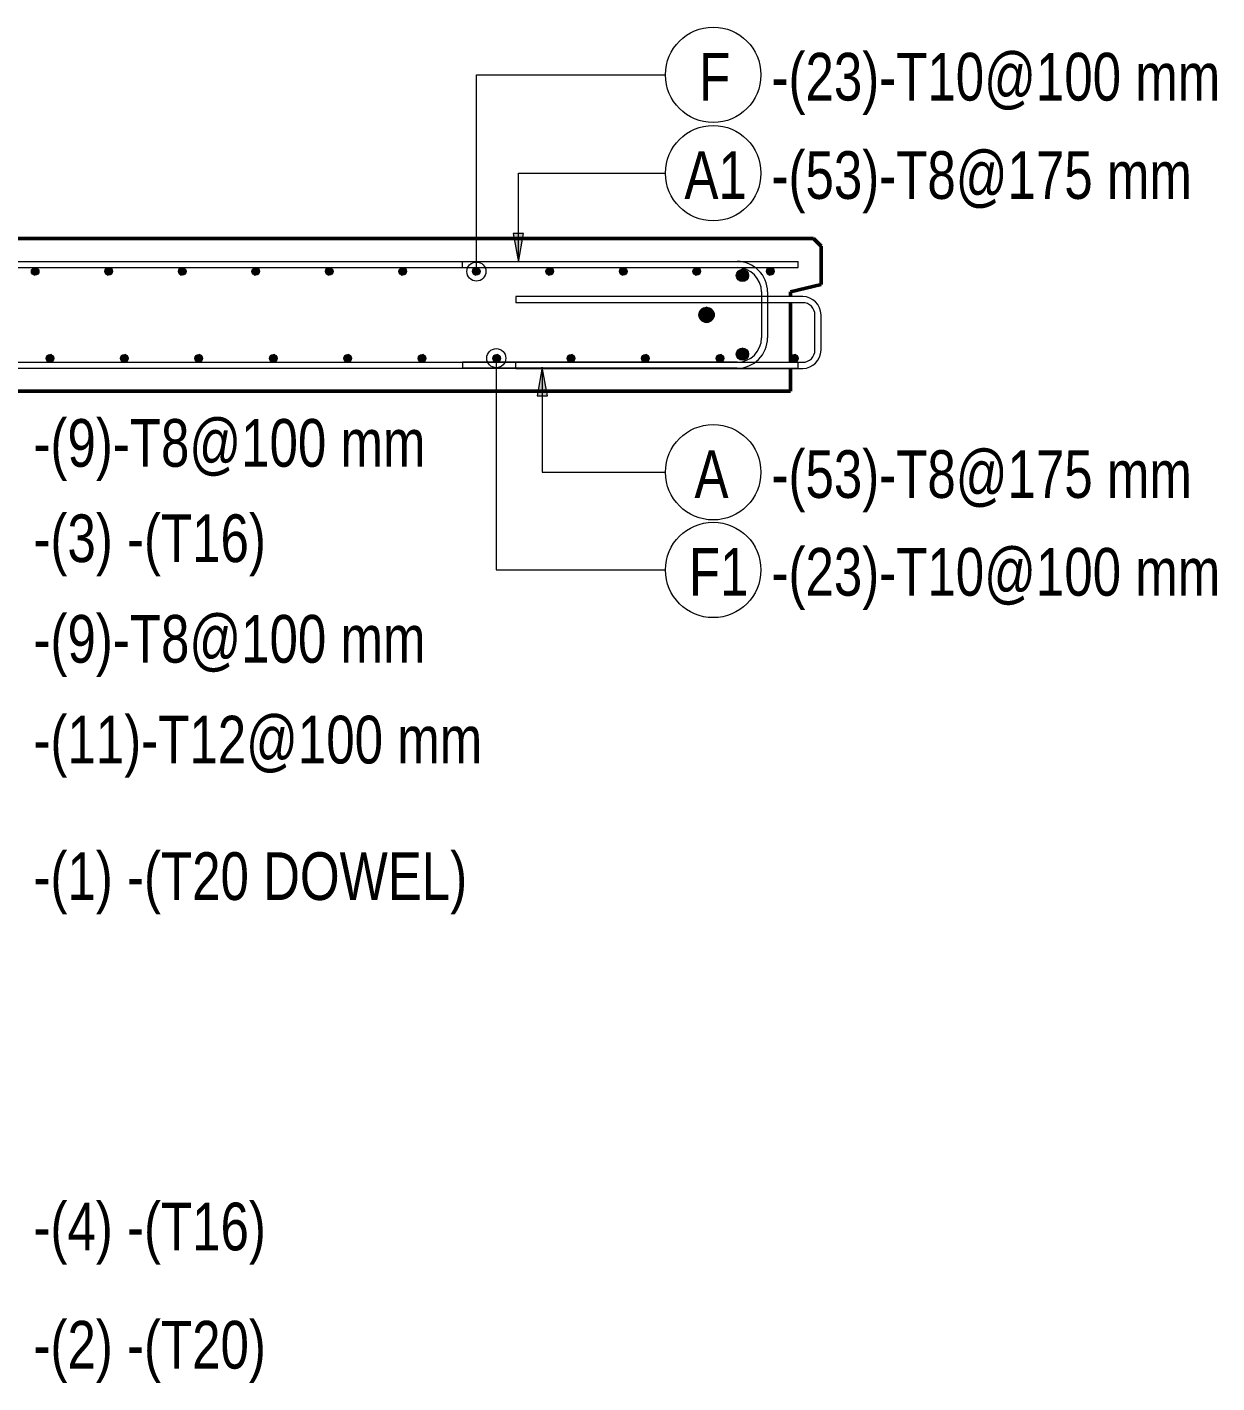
# Model space of a CAD drawing. Header units: millimetres. Extents: x 9013 to 19551, y 11604 to 23400.
# Drawn here: x 14886 to 16445, y 11614 to 13391 of the extents above; entities that cross this region are included whole.
import ezdxf

# ---------------------------------------------------------------- set-up
doc = ezdxf.new("R2010")
doc.units = ezdxf.units.MM
for name, color, linetype, lineweight in [('A-WALL', 113, 'Continuous', 25), ('S-RBAR', 171, 'Continuous', 18), ('S-RBAR-IDEN', 171, 'Continuous', 9)]:
    doc.layers.add(name, color=color, linetype=linetype, lineweight=lineweight)
doc.styles.add('Nirmala UI Semilight', font='NirmalaS.ttf', dxfattribs={"width": 0.8, "height": 62.5})

# ---------------------------------------------------------------- blocks, each defined once
blk = doc.blocks.new('M_Rebar Tag_rfa Dimension - ARROW-793927-Elevation Top 2')
at = {"layer": 'S-RBAR-IDEN'}
blk.add_circle((12177.3, 12807.6), 62.5, dxfattribs=at)
blk = doc.blocks.new('M_Rebar Tag_rfa Dimension - DOT-793929-Elevation Top 2')
at = {"layer": 'S-RBAR-IDEN'}
blk.add_circle((12177.3, 12679.5), 62.5, dxfattribs=at)

msp = doc.modelspace()

# ---------------------------------------------------------------- hatches: boundary and pattern name
at = {"layer": 'S-RBAR'}
h = msp.add_hatch(color=256, dxfattribs=at)
edge = h.paths.add_edge_path()
edge.add_arc((14896.2, 13070.7), 5, 0, 360)
for points in [[(14894.7, 13065.9), (14900.3, 13067.8), (14900.3, 13073.6), (14894.7, 13075.5), (14891.2, 13070.7)], [(14991, 13065.9), (14996.6, 13067.8), (14996.6, 13073.6), (14991, 13075.5), (14987.5, 13070.7)], [(15087.3, 13065.9), (15092.9, 13067.8), (15092.9, 13073.6), (15087.3, 13075.5), (15083.9, 13070.7)], [(15183.7, 13065.9), (15189.3, 13067.8), (15189.3, 13073.6), (15183.7, 13075.5), (15180.2, 13070.7)], [(15280, 13065.9), (15285.6, 13067.8), (15285.6, 13073.6), (15280, 13075.5), (15276.6, 13070.7)], [(15376.3, 13065.9), (15381.9, 13067.8), (15381.9, 13073.6), (15376.3, 13075.5), (15372.9, 13070.7)], [(15472.7, 13065.9), (15478.3, 13067.8), (15478.3, 13073.6), (15472.7, 13075.5), (15469.2, 13070.7)], [(15569, 13065.9), (15574.6, 13067.8), (15574.6, 13073.6), (15569, 13075.5), (15565.6, 13070.7)], [(15665.4, 13065.9), (15670.9, 13067.8), (15670.9, 13073.6), (15665.4, 13075.5), (15661.9, 13070.7)], [(15761.7, 13065.9), (15767.3, 13067.8), (15767.3, 13073.6), (15761.7, 13075.5), (15758.2, 13070.7)], [(15826.3, 13058.3), (15826.5, 13058.3), (15830.8, 13063.8), (15829.3, 13070.5), (15823, 13073.5), (15816.7, 13070.5), (15815.2, 13063.8), (15819.5, 13058.3)], [(15858, 13065.9), (15863.6, 13067.8), (15863.6, 13073.6), (15858, 13075.5), (15854.6, 13070.7)], [(15776, 13003.8), (15783.1, 13006.7), (15786, 13013.8), (15783.1, 13020.9), (15776, 13023.8), (15768.9, 13020.9), (15766, 13013.8), (15768.9, 13006.7)], [(14917.1, 12952.1), (14920.5, 12956.9), (14917.1, 12961.7), (14911.5, 12959.8), (14911.5, 12954)], [(15014.6, 12952.1), (15018.1, 12956.9), (15014.6, 12961.7), (15009, 12959.8), (15009, 12954)], [(15112.2, 12952.1), (15115.6, 12956.9), (15112.2, 12961.7), (15106.6, 12959.8), (15106.6, 12954)], [(15209.7, 12952.1), (15213.2, 12956.9), (15209.7, 12961.7), (15204.1, 12959.8), (15204.1, 12954)], [(15307.3, 12952.1), (15310.7, 12956.9), (15307.3, 12961.7), (15301.7, 12959.8), (15301.7, 12954)], [(15404.8, 12952.1), (15408.3, 12956.9), (15404.8, 12961.7), (15399.2, 12959.8), (15399.2, 12954)], [(15502.4, 12952.1), (15505.8, 12956.9), (15502.4, 12961.7), (15496.8, 12959.8), (15496.8, 12954)], [(15599.9, 12952.1), (15603.4, 12956.9), (15599.9, 12961.7), (15594.3, 12959.8), (15594.3, 12954)], [(15697.5, 12952.1), (15700.9, 12956.9), (15697.5, 12961.7), (15691.9, 12959.8), (15691.9, 12954)], [(15795, 12952.1), (15798.5, 12956.9), (15795, 12961.7), (15789.4, 12959.8), (15789.4, 12954)], [(15826.3, 12955.2), (15826.5, 12955.2), (15830.8, 12960.6), (15829.3, 12967.4), (15823, 12970.4), (15816.7, 12967.4), (15815.2, 12960.6), (15819.5, 12955.2)], [(15892.5, 12952.1), (15896, 12956.9), (15892.5, 12961.7), (15887, 12959.8), (15887, 12954)]]:
    msp.add_hatch(color=256, dxfattribs=at).paths.add_polyline_path(points)
h = msp.add_hatch(color=256, dxfattribs=at)
edge = h.paths.add_edge_path()
edge.add_arc((14992.5, 13070.7), 5, 0, 360)
h = msp.add_hatch(color=256, dxfattribs=at)
edge = h.paths.add_edge_path()
edge.add_arc((15088.9, 13070.7), 5, 0, 360)
h = msp.add_hatch(color=256, dxfattribs=at)
edge = h.paths.add_edge_path()
edge.add_arc((15185.2, 13070.7), 5, 0, 360)
h = msp.add_hatch(color=256, dxfattribs=at)
edge = h.paths.add_edge_path()
edge.add_arc((15281.6, 13070.7), 5, 0, 360)
h = msp.add_hatch(color=256, dxfattribs=at)
edge = h.paths.add_edge_path()
edge.add_arc((15377.9, 13070.7), 5, 0, 360)
h = msp.add_hatch(color=256, dxfattribs=at)
edge = h.paths.add_edge_path()
edge.add_arc((15474.2, 13070.7), 5, 0, 360)
h = msp.add_hatch(color=256, dxfattribs=at)
edge = h.paths.add_edge_path()
edge.add_arc((15570.6, 13070.7), 5, 0, 360)
h = msp.add_hatch(color=256, dxfattribs=at)
edge = h.paths.add_edge_path()
edge.add_arc((15666.9, 13070.7), 5, 0, 360)
h = msp.add_hatch(color=256, dxfattribs=at)
edge = h.paths.add_edge_path()
edge.add_arc((15763.2, 13070.7), 5, 0, 360)
h = msp.add_hatch(color=256, dxfattribs=at)
edge = h.paths.add_edge_path()
edge.add_arc((15823, 13065.5), 8, 0, 360)
h = msp.add_hatch(color=256, dxfattribs=at)
edge = h.paths.add_edge_path()
edge.add_arc((15859.6, 13070.7), 5, 0, 360)
h = msp.add_hatch(color=256, dxfattribs=at)
edge = h.paths.add_edge_path()
edge.add_arc((15776, 13013.8), 10, 0, 360)
h = msp.add_hatch(color=256, dxfattribs=at)
edge = h.paths.add_edge_path()
edge.add_arc((14915.5, 12956.9), 5, 0, 360)
h = msp.add_hatch(color=256, dxfattribs=at)
edge = h.paths.add_edge_path()
edge.add_arc((15013.1, 12956.9), 5, 0, 360)
h = msp.add_hatch(color=256, dxfattribs=at)
edge = h.paths.add_edge_path()
edge.add_arc((15110.6, 12956.9), 5, 0, 360)
h = msp.add_hatch(color=256, dxfattribs=at)
edge = h.paths.add_edge_path()
edge.add_arc((15208.2, 12956.9), 5, 0, 360)
h = msp.add_hatch(color=256, dxfattribs=at)
edge = h.paths.add_edge_path()
edge.add_arc((15305.7, 12956.9), 5, 0, 360)
h = msp.add_hatch(color=256, dxfattribs=at)
edge = h.paths.add_edge_path()
edge.add_arc((15403.3, 12956.9), 5, 0, 360)
h = msp.add_hatch(color=256, dxfattribs=at)
edge = h.paths.add_edge_path()
edge.add_arc((15500.8, 12956.9), 5, 0, 360)
h = msp.add_hatch(color=256, dxfattribs=at)
edge = h.paths.add_edge_path()
edge.add_arc((15598.4, 12956.9), 5, 0, 360)
h = msp.add_hatch(color=256, dxfattribs=at)
edge = h.paths.add_edge_path()
edge.add_arc((15695.9, 12956.9), 5, 0, 360)
h = msp.add_hatch(color=256, dxfattribs=at)
edge = h.paths.add_edge_path()
edge.add_arc((15793.5, 12956.9), 5, 0, 360)
h = msp.add_hatch(color=256, dxfattribs=at)
edge = h.paths.add_edge_path()
edge.add_arc((15823, 12962.4), 8, 0, 360)
h = msp.add_hatch(color=256, dxfattribs=at)
edge = h.paths.add_edge_path()
edge.add_arc((15891, 12956.9), 5, 0, 360)
at = {"layer": 'S-RBAR-IDEN'}
for points in [[(15529.5, 13083.1), (15536.1, 13120.6), (15522.8, 13120.6)], [(15560.8, 12945.3), (15554.1, 12907.8), (15567.4, 12907.8)]]:
    msp.add_hatch(color=256, dxfattribs=at).paths.add_polyline_path(points)

# ---------------------------------------------------------------- linework, layer by layer
at = {"layer": 'A-WALL', "lineweight": 50}
for p, q in [((15916, 13113.8), (13680.1, 13113.8)), ((15926, 13103.8), (15916, 13113.8)), ((15926, 13053.8), (15926, 13103.8)), ((15886, 13043.8), (15926, 13053.8)), ((15886, 13037.8), (15886, 13043.8)), ((15886, 12951.8), (15886, 13029.8)), ((15886, 12913.8), (15886, 12943.7)), ((14585.2, 12913.8), (15886, 12913.8))]:
    msp.add_line(p, q, dxfattribs=at)
at = {"layer": 'S-RBAR'}
for p, q in [((13700, 13083.8), (15896, 13083.8)), ((15456, 13083.8), (15816, 13083.8)), ((15456, 13075.8), (15456, 13083.8)), ((15896, 13075.8), (15896, 13083.8)), ((13700, 13075.8), (15896, 13075.8)), ((14894.7, 13075.5), (14891.2, 13070.7)), ((14891.2, 13070.7), (14894.7, 13065.9)), ((14900.3, 13073.6), (14894.7, 13075.5)), ((14894.7, 13065.9), (14900.3, 13067.8)), ((14900.3, 13067.8), (14900.3, 13073.6)), ((14991, 13075.5), (14987.5, 13070.7)), ((14987.5, 13070.7), (14991, 13065.9)), ((14996.6, 13073.6), (14991, 13075.5)), ((14991, 13065.9), (14996.6, 13067.8)), ((14996.6, 13067.8), (14996.6, 13073.6)), ((15087.3, 13075.5), (15083.9, 13070.7)), ((15083.9, 13070.7), (15087.3, 13065.9)), ((15092.9, 13073.6), (15087.3, 13075.5)), ((15087.3, 13065.9), (15092.9, 13067.8)), ((15092.9, 13067.8), (15092.9, 13073.6)), ((15183.7, 13075.5), (15180.2, 13070.7)), ((15180.2, 13070.7), (15183.7, 13065.9)), ((15189.3, 13073.6), (15183.7, 13075.5)), ((15183.7, 13065.9), (15189.3, 13067.8)), ((15189.3, 13067.8), (15189.3, 13073.6)), ((15280, 13075.5), (15276.6, 13070.7)), ((15276.6, 13070.7), (15280, 13065.9)), ((15285.6, 13073.6), (15280, 13075.5)), ((15280, 13065.9), (15285.6, 13067.8)), ((15285.6, 13067.8), (15285.6, 13073.6)), ((15376.3, 13075.5), (15372.9, 13070.7)), ((15372.9, 13070.7), (15376.3, 13065.9)), ((15381.9, 13073.6), (15376.3, 13075.5)), ((15376.3, 13065.9), (15381.9, 13067.8)), ((15381.9, 13067.8), (15381.9, 13073.6)), ((15456, 13075.8), (15816, 13075.8)), ((15472.7, 13075.5), (15469.2, 13070.7)), ((15469.2, 13070.7), (15472.7, 13065.9)), ((15478.3, 13073.6), (15472.7, 13075.5)), ((15472.7, 13065.9), (15478.3, 13067.8)), ((15478.3, 13067.8), (15478.3, 13073.6)), ((15569, 13075.5), (15565.6, 13070.7)), ((15565.6, 13070.7), (15569, 13065.9)), ((15574.6, 13073.6), (15569, 13075.5)), ((15569, 13065.9), (15574.6, 13067.8)), ((15574.6, 13067.8), (15574.6, 13073.6)), ((15665.4, 13075.5), (15661.9, 13070.7)), ((15661.9, 13070.7), (15665.4, 13065.9)), ((15670.9, 13073.6), (15665.4, 13075.5)), ((15665.4, 13065.9), (15670.9, 13067.8)), ((15670.9, 13067.8), (15670.9, 13073.6)), ((15761.7, 13075.5), (15758.2, 13070.7)), ((15758.2, 13070.7), (15761.7, 13065.9)), ((15767.3, 13073.6), (15761.7, 13075.5)), ((15761.7, 13065.9), (15767.3, 13067.8)), ((15767.3, 13067.8), (15767.3, 13073.6)), ((15816.7, 13070.5), (15815.2, 13063.8)), ((15815.2, 13063.8), (15819.5, 13058.3)), ((15823, 13073.5), (15816.7, 13070.5)), ((15829.3, 13070.5), (15823, 13073.5)), ((15826.5, 13058.3), (15830.8, 13063.8)), ((15830.8, 13063.8), (15829.3, 13070.5)), ((15858, 13075.5), (15854.6, 13070.7)), ((15854.6, 13070.7), (15858, 13065.9)), ((15863.6, 13073.6), (15858, 13075.5)), ((15858, 13065.9), (15863.6, 13067.8)), ((15863.6, 13067.8), (15863.6, 13073.6)), ((15819.5, 13058.3), (15826.3, 13058.3)), ((15826.3, 13058.3), (15826.5, 13058.3)), ((15848, 13043.8), (15848, 12983.8)), ((15856, 13043.8), (15856, 12983.8)), ((15902, 13037.8), (15526, 13037.8)), ((15526, 13037.8), (15526, 13029.8)), ((15902, 13029.8), (15526, 13029.8)), ((15768.9, 13020.9), (15766, 13013.8)), ((15766, 13013.8), (15768.9, 13006.7)), ((15776, 13023.8), (15768.9, 13020.9)), ((15768.9, 13006.7), (15776, 13003.8)), ((15783.1, 13020.9), (15776, 13023.8)), ((15776, 13003.8), (15783.1, 13006.7)), ((15786, 13013.8), (15783.1, 13020.9)), ((15783.1, 13006.7), (15786, 13013.8)), ((15918, 12967.7), (15918, 13013.8)), ((15926, 12967.7), (15926, 13013.8)), ((14917.1, 12961.7), (14911.5, 12959.8)), ((14911.5, 12959.8), (14911.5, 12954)), ((14911.5, 12954), (14917.1, 12952.1)), ((14920.5, 12956.9), (14917.1, 12961.7)), ((14917.1, 12952.1), (14920.5, 12956.9)), ((15014.6, 12961.7), (15009, 12959.8)), ((15009, 12959.8), (15009, 12954)), ((15009, 12954), (15014.6, 12952.1)), ((15018.1, 12956.9), (15014.6, 12961.7)), ((15014.6, 12952.1), (15018.1, 12956.9)), ((15112.2, 12961.7), (15106.6, 12959.8)), ((15106.6, 12959.8), (15106.6, 12954)), ((15106.6, 12954), (15112.2, 12952.1)), ((15115.6, 12956.9), (15112.2, 12961.7)), ((15112.2, 12952.1), (15115.6, 12956.9)), ((15209.7, 12961.7), (15204.1, 12959.8)), ((15204.1, 12959.8), (15204.1, 12954)), ((15204.1, 12954), (15209.7, 12952.1)), ((15213.2, 12956.9), (15209.7, 12961.7)), ((15209.7, 12952.1), (15213.2, 12956.9)), ((15307.3, 12961.7), (15301.7, 12959.8)), ((15301.7, 12959.8), (15301.7, 12954)), ((15301.7, 12954), (15307.3, 12952.1)), ((15310.7, 12956.9), (15307.3, 12961.7)), ((15307.3, 12952.1), (15310.7, 12956.9)), ((15404.8, 12961.7), (15399.2, 12959.8)), ((15399.2, 12959.8), (15399.2, 12954)), ((15399.2, 12954), (15404.8, 12952.1)), ((15408.3, 12956.9), (15404.8, 12961.7)), ((15404.8, 12952.1), (15408.3, 12956.9)), ((15502.4, 12961.7), (15496.8, 12959.8)), ((15496.8, 12959.8), (15496.8, 12954)), ((15496.8, 12954), (15502.4, 12952.1)), ((15505.8, 12956.9), (15502.4, 12961.7)), ((15502.4, 12952.1), (15505.8, 12956.9)), ((15599.9, 12961.7), (15594.3, 12959.8)), ((15594.3, 12959.8), (15594.3, 12954)), ((15594.3, 12954), (15599.9, 12952.1)), ((15603.4, 12956.9), (15599.9, 12961.7)), ((15599.9, 12952.1), (15603.4, 12956.9)), ((15697.5, 12961.7), (15691.9, 12959.8)), ((15691.9, 12959.8), (15691.9, 12954)), ((15691.9, 12954), (15697.5, 12952.1)), ((15700.9, 12956.9), (15697.5, 12961.7)), ((15697.5, 12952.1), (15700.9, 12956.9)), ((15795, 12961.7), (15789.4, 12959.8)), ((15789.4, 12959.8), (15789.4, 12954)), ((15789.4, 12954), (15795, 12952.1)), ((15798.5, 12956.9), (15795, 12961.7)), ((15795, 12952.1), (15798.5, 12956.9)), ((15816.7, 12967.4), (15815.2, 12960.6)), ((15815.2, 12960.6), (15819.5, 12955.2)), ((15823, 12970.4), (15816.7, 12967.4)), ((15819.5, 12955.2), (15826.3, 12955.2)), ((15829.3, 12967.4), (15823, 12970.4)), ((15826.3, 12955.2), (15826.5, 12955.2)), ((15826.5, 12955.2), (15830.8, 12960.6)), ((15830.8, 12960.6), (15829.3, 12967.4)), ((15892.5, 12961.7), (15887, 12959.8)), ((15887, 12959.8), (15887, 12954)), ((15887, 12954), (15892.5, 12952.1)), ((15896, 12956.9), (15892.5, 12961.7)), ((15892.5, 12952.1), (15896, 12956.9)), ((13740, 12951.8), (15896, 12951.8)), ((13740, 12943.8), (15896, 12943.8)), ((15816, 12951.8), (15456, 12951.8)), ((15456, 12951.8), (15456, 12943.8)), ((15816, 12943.8), (15456, 12943.8)), ((15526, 12951.7), (15902, 12951.7)), ((15526, 12943.7), (15526, 12951.7)), ((15526, 12943.7), (15902, 12943.7)), ((15896, 12943.8), (15896, 12951.8))]:
    msp.add_line(p, q, dxfattribs=at)
for centre, radius in [((14896.2, 13070.7), 5), ((14992.5, 13070.7), 5), ((15088.9, 13070.7), 5), ((15185.2, 13070.7), 5), ((15281.6, 13070.7), 5), ((15377.9, 13070.7), 5), ((15474.2, 13070.7), 5), ((15570.6, 13070.7), 5), ((15666.9, 13070.7), 5), ((15763.2, 13070.7), 5), ((15823, 13065.5), 8), ((15859.6, 13070.7), 5), ((15776, 13013.8), 10), ((14915.5, 12956.9), 5), ((15013.1, 12956.9), 5), ((15110.6, 12956.9), 5), ((15208.2, 12956.9), 5), ((15305.7, 12956.9), 5), ((15403.3, 12956.9), 5), ((15500.8, 12956.9), 5), ((15598.4, 12956.9), 5), ((15695.9, 12956.9), 5), ((15793.5, 12956.9), 5), ((15823, 12962.4), 8), ((15891, 12956.9), 5)]:
    msp.add_circle(centre, radius, dxfattribs=at)
for centre, radius, start, end in [((15816, 13043.8), 40, 0, 90), ((15816, 13043.8), 32, 0, 90), ((15902, 13013.8), 24, 0, 90), ((15902, 13013.8), 16, 0, 90), ((15816, 12983.8), 32, 270, 0), ((15816, 12983.8), 40, 270, 0), ((15902, 12967.7), 16, 270, 0), ((15902, 12967.7), 24, 270, 360)]:
    msp.add_arc(centre, radius, start, end, dxfattribs=at)
at = {"layer": 'S-RBAR-IDEN'}
for p, q in [((15474.4, 13328.4), (15722.2, 13328.4)), ((15474.4, 13070.6), (15474.4, 13328.4)), ((15529.5, 13199.5), (15722.2, 13199.5)), ((15529.5, 13083.1), (15529.5, 13199.5)), ((15536.1, 13120.6), (15522.8, 13120.6)), ((15522.8, 13120.6), (15529.5, 13083.1)), ((15529.5, 13083.1), (15536.1, 13120.6)), ((15500.5, 12957.1), (15500.5, 12679.5)), ((15560.8, 12945.3), (15554.1, 12907.8)), ((15567.4, 12907.8), (15560.8, 12945.3)), ((15560.8, 12945.3), (15560.8, 12807.6)), ((15554.1, 12907.8), (15567.4, 12907.8)), ((15560.8, 12807.6), (15722.2, 12807.6)), ((15500.5, 12679.5), (15722.2, 12679.5))]:
    msp.add_line(p, q, dxfattribs=at)
for centre in [(15474.4, 13070.6), (15500.5, 12957.1)]:
    msp.add_circle(centre, 12.5, dxfattribs=at)

# ---------------------------------------------------------------- block references
for name, p in [('M_Rebar Tag_rfa Dimension - DOT-793929-Elevation Top 2', (3607.4, 648.9)), ('M_Rebar Tag_rfa Dimension - ARROW-793927-Elevation Top 2', (3607.4, 391.9)), ('M_Rebar Tag_rfa Dimension - ARROW-793927-Elevation Top 2', (3607.4, 0)), ('M_Rebar Tag_rfa Dimension - DOT-793929-Elevation Top 2', (3607.4, 0))]:
    msp.add_blockref(name, p, dxfattribs=at)

# ---------------------------------------------------------------- texts
at = {"layer": 'S-RBAR-IDEN', "char_height": 62.5, "attachment_point": 1, "style": 'Nirmala UI Semilight'}
for s, insert, width in [('F', (15766.2, 13357.2), 40.084), ('-(23)-T10@100 mm', (15861.1, 13357.2), 695.865), ('A1', (15747, 13228.3), 86.582), ('-(53)-T8@175 mm', (15861.1, 13228.3), 662.194), ('-(9)-T8@100 mm', (14894, 12877.3), 618.903), ('A', (15760.2, 12836.4), 54.515), ('-(53)-T8@175 mm', (15861.1, 12836.4), 662.194), ('-(3) -(T16)', (14894, 12752.3), 352.742), ('F1', (15752.9, 12708.3), 72.152), ('-(23)-T10@100 mm', (15861.1, 12708.3), 695.865), ('-(9)-T8@100 mm', (14894, 12620.5), 618.903), ('-(11)-T12@100 mm', (14894, 12488.4), 670.211), ('-(1) -(T20 DOWEL)', (14894, 12309.5), 658.987), ('-(4) -(T16)', (14894, 11850.3), 354.346), ('-(2) -(T20)', (14894, 11695.4), 365.569)]:
    msp.add_mtext(s, dxfattribs=dict(at, insert=insert, width=width))

doc.saveas('drawing.dxf')
